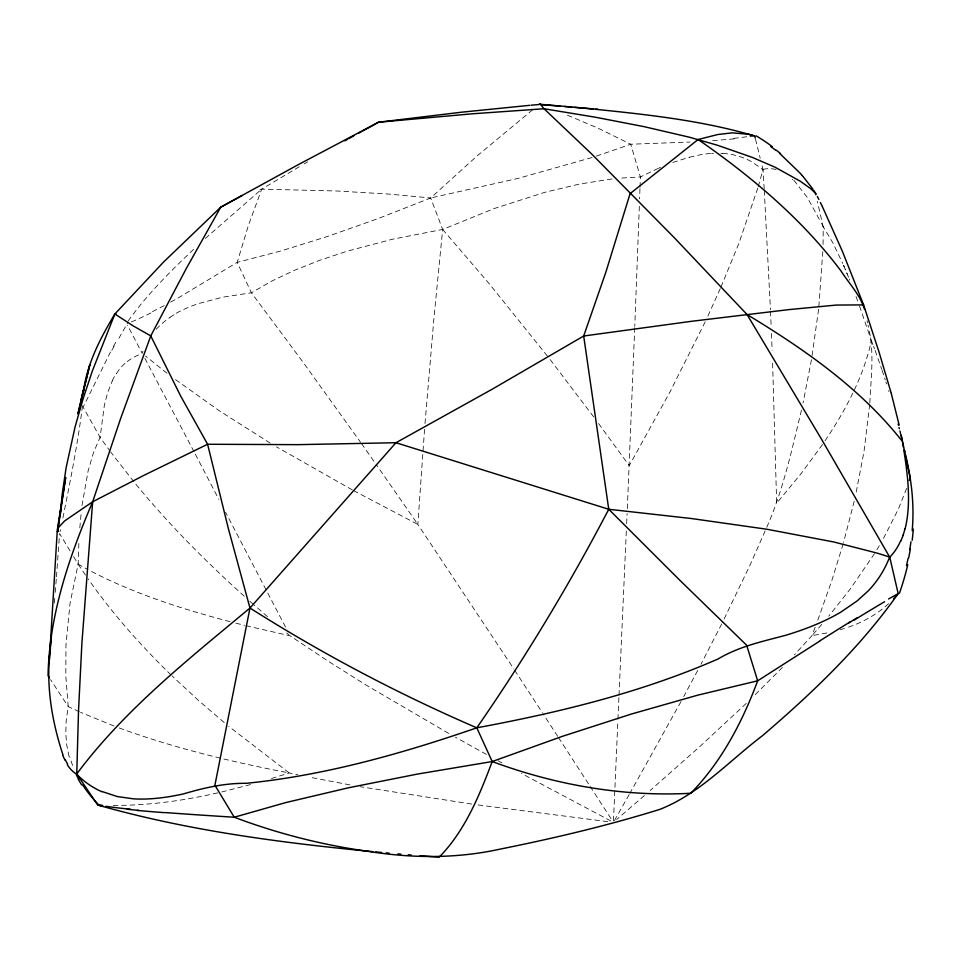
<?xml version="1.0" encoding="UTF-8"?>
<svg xmlns="http://www.w3.org/2000/svg" width="961" height="961" viewBox="0 0 961 961"><rect width="100%" height="100%" fill="white"/><g stroke="black" fill="none" stroke-linecap="round" stroke-linejoin="round"><path stroke-width="0.72" stroke-dasharray="4.8 3.6" d="M823.072 244.442L823.241 227.192L817.355 201.305M69.096 756.667L66.753 745.123L65.804 733.856L66.189 720.702L68.231 706.623L65.804 675.835L65.973 644.735L70.045 603.292L78.129 564.179L78.91 541.968M639.966 188.668L639.594 198.927M640.026 187.203L640.386 176.956L630.752 144.222L598.114 128.197L564.696 114.047M822.808 251.638L818.76 307.82M639.329 206.267L634.789 326.235M634.74 327.629L627.305 509.078M613.478 820.922L617.887 720.642M617.947 719.224L618.944 696.677M619.004 695.271L626.32 530.977M626.644 523.673L627.101 513.462M424.558 429.315L417.843 524.406L513.871 669.024M56.279 579.207L55.221 592.553M56.471 576.864L59.594 533.607L70.093 550.917M79.811 527.829L81.265 512.069M425.002 423.549L433.904 318.608L442.661 229.451L430.696 197.966L389.373 194.122L336.758 190.987L261.692 189.149L256.911 190.218M54.753 598.295L54.092 606.295M869.705 404.389L864.047 451.37L855.831 494.11M869.825 402.971C870.906 378.61 874.378 353.564 868.984 329.563M818.604 309.262L811.697 358.297M82.009 505.558L88.1 471.01L93.553 452.463L100.1 437.327L104.449 404.701L107.836 392.124L112.305 380.904M811.456 359.738L803.072 402.947M62.909 517.943C70.549 479.587 78.358 441.039 82.898 402.299M60.014 531.649L60.435 529.703M801.474 410.143C791.66 450.469 782.927 491.515 765.761 529.499M854.209 501.234L843.566 542.46M859.506 306.042L871.387 340.59C863.314 377.913 844.647 411.957 823.361 443.297M758.205 186.686L763.022 169.713L761.484 163.454M843.169 543.89L831.77 580.72L817.294 621.587M757.797 188.092L738.817 243.565L720.846 287.327M906.667 488.368L898.319 509.222L882.763 539.818M142.961 351.221L142.192 353.312L127.453 325.25M815.168 627.209L811.961 635.629L794.411 654.801M299.327 166.709L261.692 189.149L248.358 225.595L237.187 262.377L251.41 292.781L303.448 362.741L360.567 442.3M765.16 530.88L749.964 565.248L722.336 622.656M720.257 288.66L707.68 316.541M705.17 321.851L669.901 392.064L629.263 465.653L598.259 423.116M721.711 623.929L700.977 664.231M110.503 351.978L83.114 407.176L100.1 437.327L109.818 450.853M697.674 670.49L683.691 696.605M113.41 346.537L116.425 340.975M681.013 701.566L629.911 793.269M629.191 794.543L614.127 821.078M876.864 549.824L880.552 543.566M874.534 553.548L850.317 588.925L828.718 616.205M116.497 373.433L119.729 368.964A101.602 71.534 40.4 0 1 123.597 364.687L127.092 361.516M822.58 444.426L801.186 473.497L776.668 503.252L772.56 361.492M128.137 320.998C147.345 294.174 170.89 270.834 194.771 248.214M821.739 624.422L811.961 635.629L828.947 632.566M782.398 667.414L754.637 695.283M746.265 703.38L700.701 745.784L650.092 790.567M170.686 302.09L173.977 300.276A147.441 27.004 -29.8 0 0 179.359 297.249L237.187 262.377L280.828 250.977L327.233 236.562L378.574 218.411L430.696 197.966L477.004 155.994L532.262 110.107M205.282 238.472L261.692 189.149M644.459 795.468L616.698 819.505M888.613 603.688C876.456 614.944 861.585 622.956 845.872 628.026M170.001 317.286L176.307 313.334M304.084 163.947L307.688 161.868M164.175 305.61L151.418 312.193M176.235 313.226A130.732 128.245 24.1 0 1 198.951 303.472L222.363 297.249L251.41 292.781L271.867 281.044L294.366 270.353L320.085 260.167L347.486 251.097L392.424 239.241L442.661 229.451L494.278 208.513L544.995 192.272L579.399 184.092L612.77 178.83M658.273 168.367L640.386 176.956L618.716 178.217M658.838 168.115L660.519 167.382M672.796 162.469L689.409 157.208M596.373 156.126L630.752 144.222L689.926 142.06M592.012 157.52L517.595 178.518L430.696 197.966M271.495 778.506L289.249 772.98L297.85 774.77M840.25 629.743L844.467 628.458M250.521 784.584L221.763 791.972M217.835 792.849C183.167 800.765 147.694 805.69 112.089 805.402M734.204 138.864L710.179 140.883M711.633 153.424L713.494 153.316M720.834 153.279L722.66 153.376M607.845 821.655L477.605 804.886M471.755 804.069L360.159 786.699M349.924 784.897L309.322 777.149M245.908 625.695L290.15 635.834L327.989 661.084L367.018 685.625L450.313 734.348M235.805 623.148L244.466 625.335M230.051 621.671C181.641 608.926 133.531 593.55 89.061 570.221M119.212 727.97C174.361 748.151 231.649 761.893 289.249 772.98L228.754 726.348M113.963 725.987L80.592 712.329M79.355 711.765L68.231 706.623L50.609 679.667M610.824 820.97L521.391 773.401M352.291 489.894L276.492 446.853M353.528 490.566L417.843 524.406L376.171 464.439M498.038 760.752L501.93 762.866M486.386 754.385L455.454 737.231M73.553 556.623L78.129 564.179L87.847 569.549M270.185 443.093L219.192 410.695L172.824 377.709M167.034 373.24L145.543 356.05M286.738 632.975L289.009 634.885M224.225 722.564L198.651 700.593L172.163 676.015M267.506 616.674L254.172 605.046M249.752 601.154L253.067 604.073M244.31 596.24C205.21 561.044 168.055 523.553 134.732 482.818M171.118 675.03C140.714 645.468 112.473 613.574 88.064 578.87M793.858 180.26L807.216 197.293L820.958 222.375M442.661 229.451L489.942 284.6L548.371 357.288M133.831 481.737L110.659 451.97M550.16 359.594L593.826 417.11M361.444 443.526L374.562 462.169M78.129 564.179L87.235 577.645M514.688 670.273L542.304 712.618M557.704 736.318L543.073 713.795M558.473 737.507L588.612 784.008M590.15 786.398L611.857 819.937M144.871 358.333L193.918 451.514M285.537 627.077L225.535 512.213M195.311 454.169L218.892 499.456M821.379 223.24L821.787 224.105M822.208 224.982L832.887 242.893L842.749 263.446M843.482 265.152L848.551 277.248M843.674 265.584L844.226 266.882M845.163 269.068L845.536 269.957M846.845 273.104L847.23 274.017M849.308 279.122L849.68 280.071M871.387 340.59L872.948 344.651M873.561 346.296L874.51 348.807M856.011 296.505L858.329 302.811M875.135 350.513L881.778 369.348M882.102 370.285L884 376.027M884.637 377.985L885.273 379.955M885.922 381.949L886.559 383.956M888.937 391.62L888.625 390.574M755.514 139.189L760.199 158.229M867.038 320.662L867.531 322.884M868.011 325.118L868.492 327.341M764.199 189.089L763.022 169.713L751.826 161.844A76.688 71.27 -78.3 0 0 722.648 153.424M764.283 190.482L770.458 309.778M770.518 311.268L771.154 326.139M771.455 333.407L772.127 350.2M763.046 169.34A90.202 48.374 -77.4 0 1 776.248 169.592M689.421 157.292A136.534 127.897 -80.8 0 1 711.633 153.352M792.32 179.323A135.441 71.871 -80.8 0 1 792.789 179.767M72.652 765.521A155.382 76.712 34 0 1 69.829 756.908M127.2 361.624A86.598 60.483 37.9 0 1 141.663 353.816M112.197 380.82A130.42 91.92 42.7 0 1 116.437 373.385M156.199 329.335A74.321 72.555 23.8 0 1 170.073 317.394M151.009 312.926A82.394 16.073 -30.2 0 1 129.375 322.74M111.824 350.333A134.744 12.217 -58.2 0 1 114.695 344.987M118.888 338.32A101.554 10.499 -57.7 0 1 127.921 322.524M746.757 136.738A85.361 10.295 -1.3 0 1 732.09 138.516"/><path stroke-width="1.44" d="M103.223 806.207L97.662 805.006L76.76 773.893L78.526 710.527L81.889 643.305L92.664 501.762L120.618 418.564L150.757 335.906L186.362 268.383L220.73 207.192L242.028 195.576M49.383 660.183L57.336 529.571L65.672 477.437L57.564 531.901L57.9 528.178L64.555 520.982L92.664 501.762L144.33 475.142L207.612 444.258L297.946 444.655L395.968 442.721L608.745 509.27L691.452 518.532L767.058 529.271L833.752 541.968L876.828 553.019L889.718 557.044L898.175 593.598C860.263 647.378 812.249 693.073 762.445 735.706C729.027 761.076 699.488 793.87 659.714 809.426C607.34 825.691 553.692 838.352 499.912 849.164C456.511 858.726 411.969 858.353 368.219 851.362C322.476 845.043 277.465 833.535 234.256 817.234C211.312 815.781 188.38 814.291 165.46 812.574M60.471 513.402L62.177 494.398L66.117 467.683L75.102 426.816L83.006 399.091L92.328 371.03L114.864 313.983L163.622 261.993L220.73 207.192L298.703 164.415L378.55 122.227L461.46 112.209L529.883 105.314M912.193 530.604C914.404 505.906 911.761 480.98 905.983 456.919M50.477 647.846C45.575 683.655 51.642 720.606 62.921 754.745M50.561 646.813L51.413 637.251M83.403 392.172C86.826 363.883 100.412 338.092 114.864 313.983L115.873 313.766M57.564 531.901L58.14 527.613M58.525 524.754L60.855 507.588M910.968 541.8L909.779 549.608M114.864 313.983L133.014 325.803L150.757 335.906L180.812 396.328L207.612 444.258L228.298 528.334L249.968 608.037L214.904 785.245L234.256 817.234L285.994 802.519L348.471 787.78L417.398 774.085L492.2 761.544L562.497 736.306L631.233 714.083L697.854 695.139L757.664 680.808L820.105 640.879M908.145 558.257L906.499 565.645M84.112 386.923L77.937 413.903L89.878 364.639L81.241 399.32M905.178 528.682C911.328 502.915 907.797 476.043 903.881 450.253M909.274 480.452L910.151 477.809L901.226 435.201M903.256 535.097L900.793 541.163M76.76 773.893C124.858 709.47 188.62 659.126 249.968 608.037C322.271 653.852 398.202 693.926 476.8 727.825L492.2 761.544C479.383 795.6 465.076 830.784 439.165 857.188L420.017 855.722M92.664 501.762C69.132 556.912 49.179 615.22 48.05 675.751L49.335 677.721M755.25 138.12L754.721 135.981L748.583 134.252L732.246 132.858L717.939 134.492L698.106 139.501L630.092 193.641L605.826 272.287L583.687 336.014L608.745 509.27C569.332 584.744 525.283 657.817 476.8 727.825C402.034 753.58 325.202 775.407 246.28 783.299C224.634 783.095 204.128 787.804 183.515 793.882C170.71 796.729 157.664 798.747 144.522 799.047A186.266 154.841 -83.8 0 1 133.243 798.819L117.122 796.513L101.854 791.468M249.968 608.037L395.968 442.721L492.549 389.013L583.687 336.014L691.512 321.298L789.233 309.574L836.418 305.057L863.603 304.901L879.039 352.05L891.099 392.785M893.478 598.895L898.175 593.598L888.553 598.967M539.469 104.208L597.754 109.278M848.671 622.992L856.948 617.875M344.843 140.823L347.377 139.405M348.663 138.696L353.792 135.849M358.946 132.99L361.54 131.561M362.826 130.852L378.55 122.227L471.635 113.854L544.022 108.749L595.352 117.218L644.062 126.648L689.481 137.231L717.531 145.267L752.475 157.448L775.131 167.25L800.345 181.257L810.736 188.704L816.033 193.846M476.8 727.825C559.098 712.533 641.215 692.593 718.131 658.946C739.129 646.393 762.553 641.467 785.882 635.233C802.315 630.236 818.484 624.194 833.68 616.133A187.575 178.758 31.1 0 0 840.863 612.097L857.188 600.889L867.975 591.123A108.737 103.752 39.7 0 0 889.634 557.008L821.475 439.129L747.069 314.547L674.37 237.787L591.231 153.568L544.022 108.749L540.13 103.812M531.229 105.193L539.277 104.497M101.998 805.138L97.662 805.006C187.347 830.532 280.156 842.689 372.76 851.65M540.767 104.617L559.999 106.142M564.371 106.503L571.675 107.115M397.878 853.897L400.833 854.137M408.209 854.749L411.164 855.002M574.534 107.368L593.033 109.061M138.804 810.387L127.128 809.27M375.715 851.914L381.625 852.443M386.058 852.851L389.013 853.116M595.832 109.326C649.252 114.791 703.068 120.726 754.721 135.981M492.2 761.544C555.434 784.993 623.281 796.981 690.767 793.269C721.603 761.737 742.421 721.843 757.664 680.808L746.649 645.239L679.751 580.192L608.745 509.27M747.069 314.547C804.297 349.179 860.563 388.34 902.331 441.339M698.106 139.501C735.862 165.64 771.911 194.482 803.889 227.529C817.018 241.199 829.427 255.578 840.839 270.738C848.923 283.363 860.251 294.943 864.588 309.43M770.758 146.528L775.419 150.024M779.791 153.532L800.045 173.1M800.429 173.545L801.979 175.322M802.363 175.767L803.3 176.872M803.684 177.317L812.934 189.173M813.751 190.302L814.243 190.975M815.048 192.104L815.865 194.747M81.649 784.921L78.273 779.263M67.642 764.127L65.168 759.695M817.355 196.452L818.868 199.468M820.37 202.495L821.967 205.75M822.28 206.399L842.317 251.121L863.603 304.901M891.243 393.313L899.148 425.014M898.127 424.005L898.427 425.17M899.028 427.501L899.328 428.678M899.928 431.045L900.529 433.447M900.829 434.648L902.007 439.489M904.445 449.964L904.866 451.838M905.706 455.646L905.43 454.373M902.535 442.456L902.835 444.138M903.04 445.255L903.424 447.478M907.773 564.636A109.11 35.281 -66 0 1 899.436 593.273M910.319 549.043A127.32 37.923 -66.8 0 1 908.71 557.716M913.286 529.091A162.229 45.684 -67.7 0 1 912.181 540.286M820.322 640.543A166.217 6.379 -32.5 0 1 849.692 622.139M854.293 620.025A97.301 3.856 -32.5 0 1 884.576 601.73M98.635 804.753A104.208 54.164 31.2 0 1 82.682 784.957M130.516 809.246A92.905 4.877 3.3 0 1 106.022 806.291M164.391 812.658A161.592 9.346 2.9 0 1 137.303 810.447M78.706 779.311A121.711 61.924 32.2 0 1 76.363 774.902M67.318 764.776A124.978 52.771 -71.5 0 0 76.64 774.23A103.488 85.709 -87 0 0 101.794 791.696M64.976 760.067A164.055 68.639 -72.8 0 1 62.693 755.142M900.553 541.019A130.804 84.039 35 0 1 889.826 557.128M905.022 528.598A171.178 109.938 35.3 0 1 903.124 535.025M756.247 135.885A105.494 30.103 21.5 0 1 772.32 146.661M752.535 135.825A85.361 10.295 -1.3 0 1 750.289 136.198M776.2 150.132A139.621 37.311 22.4 0 1 780.548 153.652"/></g></svg>
